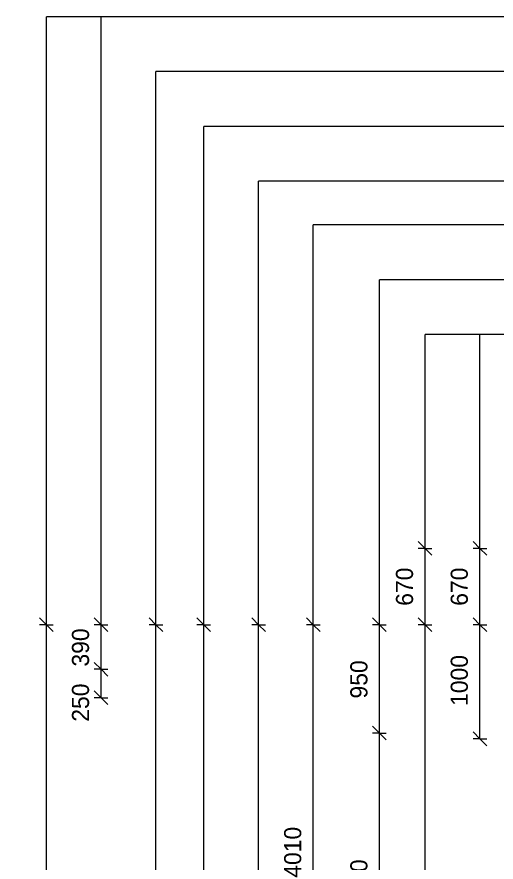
# Model space of a CAD drawing. Header units: millimetres. Extents: x -15095 to 3194, y -2416 to 13287.
# Drawn here: x -15095 to -10895, y 5619 to 13029 of the extents above; entities that cross this region are included whole.
import ezdxf

# ---------------------------------------------------------------- set-up
doc = ezdxf.new("R2010")
doc.units = ezdxf.units.MM
for name, color, linetype, lineweight in [('A-ANNO-DIMS', 211, 'Continuous', 9), ('A-ANNO-DIMS-60', 211, 'Continuous', 9), ('A-DETL-MBND', 5, 'Continuous', 18), ('A-DETL-THIN', 151, 'Continuous', 18)]:
    doc.layers.add(name, color=color, linetype=linetype, lineweight=lineweight)
doc.styles.add('Nirmala UI Semilight', font='NirmalaS.ttf', dxfattribs={"height": 150})
doc.dimstyles.new('Arrow_Filled_-_2_5_NI_UI', dxfattribs={"dimscale": 304.8, "dimtxt": 157.104592, "dimasz": 0.393701, "dimexe": 0.19685, "dimexo": 0.0625, "dimgap": 0.19685, "dimtad": 1, "dimdec": 4, "dimzin": 0, "dimdsep": 46, "dimtxsty": 'Nirmala UI Semilight', "dimblk1": 'OBLIQUE', "dimblk2": 'OBLIQUE', "dimsah": 1, "dimcen": 0.09, "dimazin": 0, "dimtfac": 1, "dimtdec": 4, "dimtix": 1, "dimtmove": 0, "dimatfit": 3, "dimfxl": 0.19685, "dimfxlon": 1, "dimtvp": 1, "dimtolj": 1, "dimtzin": 0, "dimarcsym": 2})
doc.dimstyles.new('Arrow_Filled_-_2_5_NI_UI_2', dxfattribs={"dimscale": 304.8, "dimtxt": 157.104592, "dimasz": 0.393701, "dimexe": 0.19685, "dimexo": 0.0625, "dimgap": 0.19685, "dimtad": 1, "dimdec": 4, "dimzin": 0, "dimdsep": 46, "dimtxsty": 'Nirmala UI Semilight', "dimblk1": 'OBLIQUE', "dimblk2": 'OBLIQUE', "dimsah": 1, "dimcen": 0.09, "dimazin": 0, "dimtfac": 1, "dimtdec": 4, "dimtix": 1, "dimtmove": 2, "dimatfit": 3, "dimfxl": 0.19685, "dimfxlon": 1, "dimtvp": 1, "dimtolj": 1, "dimtzin": 0, "dimarcsym": 2})

# ---------------------------------------------------------------- blocks, each defined once
blk = doc.blocks.new('DIMBLOCK5-Elevation Front')
at = {"layer": 'A-ANNO-DIMS-60'}
for p, q in [((-14836.6, 7700), (-14896.6, 7760)), ((-14836.6, 7700), (-14896.6, 7700)), ((-14836.6, -1395), (-14836.6, 7700)), ((-14836.6, 7700), (-14776.6, 7640)), ((-14836.6, 7700), (-14776.6, 7700)), ((-14836.6, -1395), (-14896.6, -1335)), ((-14836.6, -1395), (-14896.6, -1395)), ((-14836.6, -1395), (-14776.6, -1455)), ((-14836.6, -1395), (-14776.6, -1395))]:
    blk.add_line(p, q, dxfattribs=at)
at = {"layer": 'A-ANNO-DIMS-60', "color": 0, "insert": (-15092.3, 2924), "char_height": 150, "width": 548.438, "attachment_point": 1, "rotation": 90, "line_spacing_factor": 1.142579, "style": 'Nirmala UI Semilight'}
blk.add_mtext('9095', dxfattribs=at)
blk = doc.blocks.new('_Oblique')
at = {"color": 0, "linetype": 'ByBlock', "lineweight": -2}
blk.add_line((-0.5, -0.5), (0.5, 0.5), dxfattribs=at)
blk = doc.blocks.new('DIMBLOCK9-Elevation Front')
at = {"layer": 'A-ANNO-DIMS-60'}
for p, q in [((-11916.7, 6750), (-11976.7, 6810)), ((-11916.7, 6750), (-11976.7, 6750)), ((-11916.7, 4100), (-11916.7, 6750)), ((-11916.7, 6750), (-11856.7, 6690)), ((-11916.7, 6750), (-11856.7, 6750)), ((-11916.7, 4100), (-11976.7, 4160)), ((-11916.7, 4100), (-11976.7, 4100)), ((-11916.7, 4100), (-11856.7, 4040)), ((-11916.7, 4100), (-11856.7, 4100))]:
    blk.add_line(p, q, dxfattribs=at)
at = {"layer": 'A-ANNO-DIMS-60', "color": 0, "insert": (-12172.4, 5196.5), "char_height": 150, "width": 548.438, "attachment_point": 1, "rotation": 90, "line_spacing_factor": 1.142579, "style": 'Nirmala UI Semilight'}
blk.add_mtext('2650', dxfattribs=at)
blk = doc.blocks.new('DIMBLOCK10-Elevation Front')
at = {"layer": 'A-ANNO-DIMS-60'}
for p, q in [((-11916.7, 7700), (-11976.7, 7760)), ((-11916.7, 7700), (-11976.7, 7700)), ((-11916.7, 6750), (-11916.7, 7700)), ((-11916.7, 7700), (-11856.7, 7640)), ((-11916.7, 7700), (-11856.7, 7700)), ((-11916.7, 6750), (-11976.7, 6810)), ((-11916.7, 6750), (-11976.7, 6750)), ((-11916.7, 6750), (-11856.7, 6690)), ((-11916.7, 6750), (-11856.7, 6750))]:
    blk.add_line(p, q, dxfattribs=at)
at = {"layer": 'A-ANNO-DIMS-60', "color": 0, "insert": (-12172.4, 7053.6), "char_height": 150, "width": 411.328, "attachment_point": 1, "rotation": 90, "line_spacing_factor": 1.142579, "style": 'Nirmala UI Semilight'}
blk.add_mtext('950', dxfattribs=at)
blk = doc.blocks.new('DIMBLOCK15-Elevation Front')
at = {"layer": 'A-ANNO-DIMS-60'}
for p, q in [((-12496.6, 7700), (-12556.6, 7760)), ((-12496.6, 7700), (-12556.6, 7700)), ((-12496.6, 3690.4), (-12496.6, 7700)), ((-12496.6, 7700), (-12436.6, 7640)), ((-12496.6, 7700), (-12436.6, 7700)), ((-12496.6, 3690.4), (-12556.6, 3750.4)), ((-12496.6, 3690.4), (-12556.6, 3690.4)), ((-12496.6, 3690.4), (-12436.6, 3630.4)), ((-12496.6, 3690.4), (-12436.6, 3690.4))]:
    blk.add_line(p, q, dxfattribs=at)
at = {"layer": 'A-ANNO-DIMS-60', "color": 0, "insert": (-12752.3, 5482.4), "char_height": 150, "width": 510.733, "attachment_point": 1, "rotation": 90, "line_spacing_factor": 1.142579, "style": 'Nirmala UI Semilight'}
blk.add_mtext('4010', dxfattribs=at)
blk = doc.blocks.new('DIMBLOCK16-Elevation Front')
at = {"layer": 'A-ANNO-DIMS-60'}
for p, q in [((-14356.6, 7310), (-14416.6, 7370)), ((-14356.6, 7310), (-14416.6, 7310)), ((-14356.6, 7060), (-14356.6, 7310)), ((-14356.6, 7310), (-14296.6, 7250)), ((-14356.6, 7310), (-14296.6, 7310)), ((-14356.6, 7060), (-14416.6, 7120)), ((-14356.6, 7060), (-14416.6, 7060)), ((-14356.6, 7060), (-14296.6, 7000)), ((-14356.6, 7060), (-14296.6, 7060))]:
    blk.add_line(p, q, dxfattribs=at)
at = {"layer": 'A-ANNO-DIMS-60', "color": 0, "insert": (-14612.3, 6850.1), "char_height": 150, "width": 411.328, "attachment_point": 1, "rotation": 90, "line_spacing_factor": 1.142579, "style": 'Nirmala UI Semilight'}
blk.add_mtext('250', dxfattribs=at)
blk = doc.blocks.new('DIMBLOCK17-Elevation Front')
at = {"layer": 'A-ANNO-DIMS-60'}
for p, q in [((-14356.6, 7700), (-14416.6, 7760)), ((-14356.6, 7700), (-14416.6, 7700)), ((-14356.6, 7310), (-14356.6, 7700)), ((-14356.6, 7700), (-14296.6, 7640)), ((-14356.6, 7700), (-14296.6, 7700)), ((-14356.6, 7310), (-14416.6, 7370)), ((-14356.6, 7310), (-14416.6, 7310)), ((-14356.6, 7310), (-14296.6, 7250)), ((-14356.6, 7310), (-14296.6, 7310))]:
    blk.add_line(p, q, dxfattribs=at)
at = {"layer": 'A-ANNO-DIMS-60', "color": 0, "insert": (-14612.3, 7333.6), "char_height": 150, "width": 411.328, "attachment_point": 1, "rotation": 90, "line_spacing_factor": 1.142579, "style": 'Nirmala UI Semilight'}
blk.add_mtext('390', dxfattribs=at)
blk = doc.blocks.new('DIMBLOCK27-Elevation Front')
at = {"layer": 'A-ANNO-DIMS-60'}
for p, q in [((-11036.7, 7700), (-11096.7, 7760)), ((-11036.7, 7700), (-11096.7, 7700)), ((-11036.7, 6700), (-11036.7, 7700)), ((-11036.7, 7700), (-10976.7, 7640)), ((-11036.7, 7700), (-10976.7, 7700)), ((-11036.7, 6700), (-11096.7, 6760)), ((-11036.7, 6700), (-11096.7, 6700)), ((-11036.7, 6700), (-10976.7, 6640)), ((-11036.7, 6700), (-10976.7, 6700))]:
    blk.add_line(p, q, dxfattribs=at)
at = {"layer": 'A-ANNO-DIMS-60', "color": 0, "insert": (-11292.4, 6988.6), "char_height": 150, "width": 507.305, "attachment_point": 1, "rotation": 90, "line_spacing_factor": 1.142579, "style": 'Nirmala UI Semilight'}
blk.add_mtext('1000', dxfattribs=at)
blk = doc.blocks.new('DIMBLOCK28-Elevation Front')
at = {"layer": 'A-ANNO-DIMS-60'}
for p, q in [((-11036.7, 8370), (-11096.7, 8430)), ((-11036.7, 8370), (-11096.7, 8370)), ((-11036.7, 7700), (-11036.7, 8370)), ((-11036.7, 8370), (-10976.7, 8310)), ((-11036.7, 8370), (-10976.7, 8370)), ((-11036.7, 7700), (-11096.7, 7760)), ((-11036.7, 7700), (-11096.7, 7700)), ((-11036.7, 7700), (-10976.7, 7640)), ((-11036.7, 7700), (-10976.7, 7700))]:
    blk.add_line(p, q, dxfattribs=at)
at = {"layer": 'A-ANNO-DIMS-60', "color": 0, "insert": (-11292.4, 7866.5), "char_height": 150, "width": 404.473, "attachment_point": 1, "rotation": 90, "line_spacing_factor": 1.142579, "style": 'Nirmala UI Semilight'}
blk.add_mtext('670', dxfattribs=at)
blk = doc.blocks.new('DIMBLOCK91-Elevation Front')
at = {"layer": 'A-ANNO-DIMS-60'}
for p, q in [((-11516.7, 7700), (-11576.7, 7760)), ((-11516.7, 7700), (-11576.7, 7700)), ((-11516.7, -1365), (-11516.7, 7700)), ((-11516.7, 7700), (-11456.7, 7640)), ((-11516.7, 7700), (-11456.7, 7700)), ((-11516.7, -1365), (-11576.7, -1305)), ((-11516.7, -1365), (-11576.7, -1365)), ((-11516.7, -1365), (-11456.7, -1425)), ((-11516.7, -1365), (-11456.7, -1365))]:
    blk.add_line(p, q, dxfattribs=at)
at = {"layer": 'A-ANNO-DIMS-60', "color": 0, "insert": (-11772.4, 2939), "char_height": 150, "width": 548.438, "attachment_point": 1, "rotation": 90, "line_spacing_factor": 1.142579, "style": 'Nirmala UI Semilight'}
blk.add_mtext('9065', dxfattribs=at)
blk = doc.blocks.new('DIMBLOCK92-Elevation Front')
at = {"layer": 'A-ANNO-DIMS-60'}
for p, q in [((-11516.7, 8370), (-11576.7, 8430)), ((-11516.7, 8370), (-11576.7, 8370)), ((-11516.7, 7700), (-11516.7, 8370)), ((-11516.7, 8370), (-11456.7, 8310)), ((-11516.7, 8370), (-11456.7, 8370)), ((-11516.7, 7700), (-11576.7, 7760)), ((-11516.7, 7700), (-11576.7, 7700)), ((-11516.7, 7700), (-11456.7, 7640)), ((-11516.7, 7700), (-11456.7, 7700))]:
    blk.add_line(p, q, dxfattribs=at)
at = {"layer": 'A-ANNO-DIMS-60', "color": 0, "insert": (-11772.4, 7866.5), "char_height": 150, "width": 404.473, "attachment_point": 1, "rotation": 90, "line_spacing_factor": 1.142579, "style": 'Nirmala UI Semilight'}
blk.add_mtext('670', dxfattribs=at)
blk = doc.blocks.new('DIMBLOCK93-Elevation Front')
at = {"layer": 'A-ANNO-DIMS-60'}
for p, q in [((-12976.6, 7700), (-13036.6, 7760)), ((-12976.6, 7700), (-13036.6, 7700)), ((-12976.6, -1395), (-12976.6, 7700)), ((-12976.6, 7700), (-12916.6, 7640)), ((-12976.6, 7700), (-12916.6, 7700)), ((-12976.6, -1395), (-13036.6, -1335)), ((-12976.6, -1395), (-13036.6, -1395)), ((-12976.6, -1395), (-12916.6, -1455)), ((-12976.6, -1395), (-12916.6, -1395))]:
    blk.add_line(p, q, dxfattribs=at)
at = {"layer": 'A-ANNO-DIMS-60', "color": 0, "insert": (-13232.3, 2924), "char_height": 150, "width": 548.438, "attachment_point": 1, "rotation": 90, "line_spacing_factor": 1.142579, "style": 'Nirmala UI Semilight'}
blk.add_mtext('9095', dxfattribs=at)
blk = doc.blocks.new('DIMBLOCK97-Elevation Front')
at = {"layer": 'A-ANNO-DIMS-60'}
for p, q in [((-13456.6, 7700), (-13516.6, 7760)), ((-13456.6, 7700), (-13516.6, 7700)), ((-13456.6, 2686.3), (-13456.6, 7700)), ((-13456.6, 7700), (-13396.6, 7640)), ((-13456.6, 7700), (-13396.6, 7700)), ((-13456.6, 2686.3), (-13516.6, 2746.3)), ((-13456.6, 2686.3), (-13516.6, 2686.3)), ((-13456.6, 2686.3), (-13396.6, 2626.3)), ((-13456.6, 2686.3), (-13396.6, 2686.3))]:
    blk.add_line(p, q, dxfattribs=at)
at = {"layer": 'A-ANNO-DIMS-60', "color": 0, "insert": (-13712.3, 4980.3), "char_height": 150, "width": 510.733, "attachment_point": 1, "rotation": 90, "line_spacing_factor": 1.142579, "style": 'Nirmala UI Semilight'}
blk.add_mtext('5014', dxfattribs=at)
blk = doc.blocks.new('DIMBLOCK101-Elevation Front')
at = {"layer": 'A-ANNO-DIMS-60'}
for p, q in [((-13876.6, 7700), (-13936.6, 7760)), ((-13876.6, 7700), (-13936.6, 7700)), ((-13876.6, 678.9), (-13876.6, 7700)), ((-13876.6, 7700), (-13816.6, 7640)), ((-13876.6, 7700), (-13816.6, 7700)), ((-13876.6, 678.9), (-13936.6, 738.9)), ((-13876.6, 678.9), (-13936.6, 678.9)), ((-13876.6, 678.9), (-13816.6, 618.9)), ((-13876.6, 678.9), (-13816.6, 678.9))]:
    blk.add_line(p, q, dxfattribs=at)
at = {"layer": 'A-ANNO-DIMS-60', "color": 0, "insert": (-14132.3, 3980.9), "char_height": 150, "width": 500.45, "attachment_point": 1, "rotation": 90, "line_spacing_factor": 1.142579, "style": 'Nirmala UI Semilight'}
blk.add_mtext('7021', dxfattribs=at)

msp = doc.modelspace()

# ---------------------------------------------------------------- linework, layer by layer
at = {"layer": 'A-DETL-MBND'}
for p, q in [((-13876.59373, 7700), (-13876.59373, 12549.3952)), ((-8365.4305, 12549.3952), (-13876.59373, 12549.3952)), ((-13456.59373, 7700), (-13456.59373, 12069.3952)), ((-8365.4305, 12069.3952), (-13456.59373, 12069.3952)), ((-12976.59373, 7700), (-12976.59373, 11589.3952))]:
    msp.add_line(p, q, dxfattribs=at)
at = {"layer": 'A-DETL-THIN'}
for p, q in [((-14836.59373, 7700), (-14836.59373, 13029.3952)), ((-8365.4305, 13029.3952), (-14836.59373, 13029.3952)), ((-14356.59373, 7700), (-14356.59373, 13029.3952)), ((-8365.4305, 11589.3952), (-12976.59373, 11589.3952)), ((-12496.59373, 7700), (-12496.59373, 11205.04024)), ((-8365.4305, 11205.04024), (-12496.59373, 11205.04024)), ((-11916.67999, 7700), (-11916.67999, 10725.04024)), ((-8365.4305, 10725.04024), (-11916.67999, 10725.04024)), ((-8365.4305, 10245.04024), (-11516.67999, 10245.04024)), ((-11516.67999, 8370), (-11516.67999, 10245.04024)), ((-11036.67999, 8370), (-11036.67999, 10245.04024))]:
    msp.add_line(p, q, dxfattribs=at)

# ---------------------------------------------------------------- dimensions: what is measured, and where the dimension line sits
at = {"layer": 'A-ANNO-DIMS'}
for base, p1, p2, override, picture, middle in [((-11516.67999, 8370), (-11456.67999, 7700), (-11456.67999, 8370), {"dimpost": '<>', "dimfxl": 670}, 'DIMBLOCK92-Elevation Front', (-11654.24275, 8035)), ((-11036.67999, 8370), (-10976.67999, 7700), (-10976.67999, 8370), {"dimpost": '<>', "dimfxl": 670}, 'DIMBLOCK28-Elevation Front', (-11174.24275, 8035)), ((-14836.59373, 7700), (-14776.59373, -1395), (-14776.59373, 7700), {"dimpost": '<>', "dimfxl": 9095}, 'DIMBLOCK5-Elevation Front', (-14974.1565, 3152.5)), ((-14356.59373, 7700), (-14296.59373, 7310), (-14296.59373, 7700), {"dimpost": '<>', "dimfxl": 390}, 'DIMBLOCK17-Elevation Front', (-14494.1565, 7505)), ((-13876.59373, 7700), (-13816.59373, 678.87644), (-13816.59373, 7700), {"dimpost": '<>', "dimfxl": 7021.123559}, 'DIMBLOCK101-Elevation Front', (-14014.5226, 4189.43822)), ((-13456.59373, 7700), (-13396.59373, 2686.29837), (-13396.59373, 7700), {"dimpost": '<>', "dimfxl": 5013.701634}, 'DIMBLOCK97-Elevation Front', (-13594.5226, 5193.14918)), ((-12976.59373, 7700), (-12916.59373, -1395), (-12916.59373, 7700), {"dimpost": '<>', "dimfxl": 9095}, 'DIMBLOCK93-Elevation Front', (-13114.1565, 3152.5)), ((-12496.59373, 7700), (-12436.59373, 3690.39062), (-12436.59373, 7700), {"dimpost": '<>', "dimfxl": 4009.609375}, 'DIMBLOCK15-Elevation Front', (-12634.5226, 5695.19531)), ((-11916.67999, 7700), (-11856.67999, 6750), (-11856.67999, 7700), {"dimpost": '<>', "dimfxl": 950}, 'DIMBLOCK10-Elevation Front', (-12054.24275, 7225)), ((-11516.67999, 7700), (-11456.67999, -1365), (-11456.67999, 7700), {"dimpost": '<>', "dimfxl": 9065}, 'DIMBLOCK91-Elevation Front', (-11654.24275, 3167.5)), ((-11036.67999, 7700), (-10976.67999, 6700), (-10976.67999, 7700), {"dimpost": '<>', "dimfxl": 1000}, 'DIMBLOCK27-Elevation Front', (-11174.60886, 7200)), ((-11916.67999, 6750), (-11856.67999, 4100), (-11856.67999, 6750), {"dimpost": '<>', "dimfxl": 2650}, 'DIMBLOCK9-Elevation Front', (-12054.24275, 5425))]:
    dim = msp.add_linear_dim(base=base, p1=p1, p2=p2, angle=90, dimstyle='Arrow_Filled_-_2_5_NI_UI', override=override, dxfattribs=at)
    dim.commit()
    dim.dimension.update_dxf_attribs({"geometry": picture, "text_midpoint": middle})
dim = msp.add_linear_dim(base=(-14356.59373, 7310), p1=(-14296.59373, 7060), p2=(-14296.59373, 7310), angle=90, dimstyle='Arrow_Filled_-_2_5_NI_UI_2', override={"dimpost": '<>', "dimfxl": 250}, dxfattribs=at)
dim.commit()
dim.dimension.update_dxf_attribs({"geometry": 'DIMBLOCK16-Elevation Front', "text_midpoint": (-14512.29689, 7055.72206), "dimtype": 160, "text_rotation": 90})

doc.saveas('drawing.dxf')
